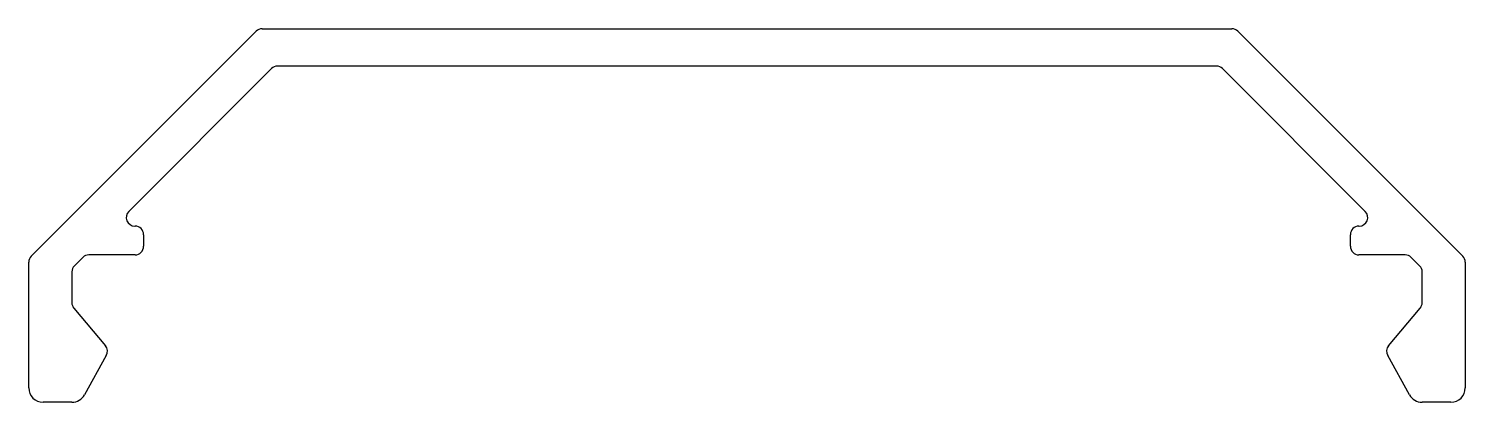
# Model space of a CAD drawing. Extents: x 846.1 to 896.1, y 503.8 to 516.8.
import ezdxf

# ---------------------------------------------------------------- set-up
doc = ezdxf.new("R2010")
doc.units = 0
doc.layers.get('0').update_dxf_attribs({"linetype": 'CONTINUOUS'})

msp = doc.modelspace()

# ---------------------------------------------------------------- linework, layer by layer
at = {"color": 0}
for p, q in [((846.236, 508.907), (854.06, 516.732)), ((854.272, 516.819), (888.024, 516.819)), ((888.236, 516.732), (896.06, 508.907)), ((887.485, 515.519), (854.811, 515.519)), ((854.598, 515.432), (849.629, 510.462)), ((892.667, 510.462), (887.697, 515.432)), ((849.841, 509.95), (849.848, 509.95)), ((850.148, 509.65), (850.148, 509.25)), ((892.148, 509.25), (892.148, 509.65)), ((892.448, 509.95), (892.455, 509.95)), ((846.148, 504.319), (846.148, 508.695)), ((848.029, 508.862), (847.736, 508.569)), ((849.848, 508.95), (848.241, 508.95)), ((894.055, 508.95), (892.448, 508.95)), ((894.56, 508.569), (894.267, 508.862)), ((896.148, 508.695), (896.148, 504.319)), ((847.648, 508.357), (847.648, 507.286)), ((894.648, 507.286), (894.648, 508.357)), ((847.718, 507.093), (848.815, 505.785)), ((893.48, 505.785), (894.578, 507.093)), ((848.848, 505.447), (848.09, 504.077)), ((894.205, 504.077), (893.447, 505.447)), ((847.653, 503.819), (846.648, 503.819)), ((895.648, 503.819), (894.643, 503.819))]:
    msp.add_line(p, q, dxfattribs=at)
for centre, radius, start, end in [((854.272, 516.519), 0.3, 90, 135), ((888.024, 516.519), 0.3, 45, 90), ((854.811, 515.219), 0.3, 90, 135), ((887.485, 515.219), 0.3, 45, 90), ((849.841, 510.25), 0.3, 135, 270), ((892.455, 510.25), 0.3, 270, 45), ((849.848, 509.65), 0.3, 0, 90), ((892.448, 509.65), 0.3, 90, 180), ((849.848, 509.25), 0.3, 270, 0), ((892.448, 509.25), 0.3, 180, 270), ((846.448, 508.695), 0.3, 135, 180), ((847.948, 508.357), 0.3, 135, 180), ((848.241, 508.65), 0.3, 90, 135), ((894.055, 508.65), 0.3, 45, 90), ((894.348, 508.357), 0.3, 0, 45), ((895.848, 508.695), 0.3, 0, 45), ((847.948, 507.286), 0.3, 180, 220), ((894.348, 507.286), 0.3, 320, 0), ((848.586, 505.593), 0.3, 331.0564, 40), ((893.71, 505.593), 0.3, 140, 208.9436), ((846.648, 504.319), 0.5, 180, 270), ((847.653, 504.319), 0.5, 270, 331.0564), ((894.643, 504.319), 0.5, 208.9436, 270), ((895.648, 504.319), 0.5, 270, 0)]:
    msp.add_arc(centre, radius, start, end, dxfattribs=at)

doc.saveas('drawing.dxf')
